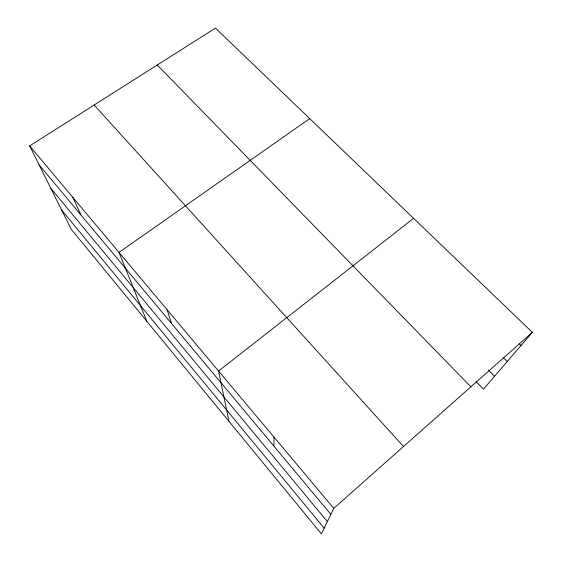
<?xml version="1.0" encoding="UTF-8"?>
<svg xmlns="http://www.w3.org/2000/svg" width="562" height="562" viewBox="0 0 562 562"><rect width="100%" height="100%" fill="white"/><g stroke="black" fill="none" stroke-linecap="round" stroke-linejoin="round"><path stroke-width="0.84" d="M273.94 446.158L273.982 437.103M532.34 332.339L333.751 508.35L321.415 533.9L71.255 229.317L29.66 145.902L215.443 28.1L532.34 332.339L483.489 389.185L476.169 381.717M413.604 218.344L218.562 371.053L228.987 421.367M309.711 118.603L119.011 252.401L146.844 321.359M519.162 343.642L521.044 345.482M503.51 357.825L507.254 361.535M488.413 370.119L494.56 376.301M157.255 64.995L470.886 386.804M94.17 104.996L403.502 446.53M29.66 145.902L333.751 508.35M39.115 164.87L330.856 514.342M50.798 188.291L327.358 521.585M61.672 210.104L324.169 528.189M72.828 197.346L80.858 214.874M167.04 309.641L171.586 323.543"/></g></svg>
